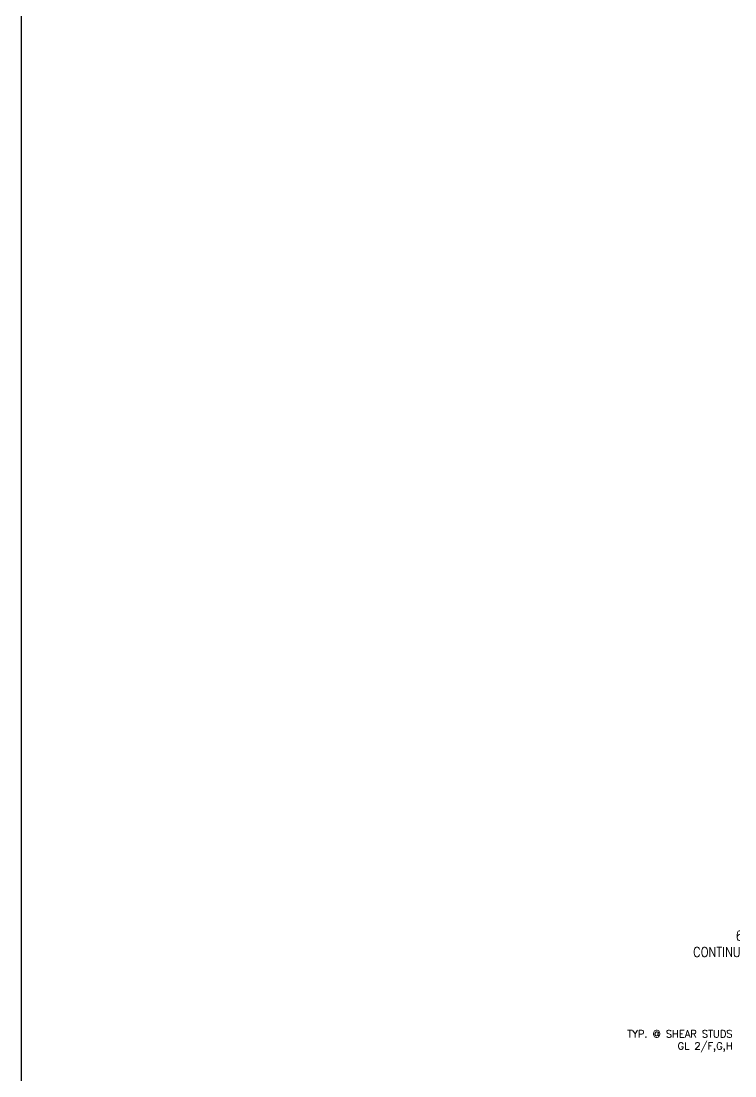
# Model space of a CAD drawing. Header units: millimetres. Extents: x 510057 to 786700, y -16030 to 119854.
# Drawn here: x 510057 to 539142, y 37792 to 80753 of the extents above; entities that cross this region are included whole.
import ezdxf

# ---------------------------------------------------------------- set-up
doc = ezdxf.new("R2010")
doc.units = ezdxf.units.MM
doc.header["$MEASUREMENT"] = 0
doc.linetypes.add('PHANTOM2', pattern=[1.25, 0.625, -0.125, 0.125, -0.125, 0.125, -0.125])
doc.layers.add('S-Anno-Symb', color=143, linetype='PHANTOM2', lineweight=15)
doc.layers.add('S-BEAM-IDEN', color=2, linetype='Continuous', lineweight=9)
doc.styles.add('1', font='simplex.shx', dxfattribs={"width": 0.85, "height": 300})
doc.styles.add('ROMANSX', font='ROMANS.shx', dxfattribs={"height": 0.09375})

msp = doc.modelspace()

# ---------------------------------------------------------------- linework, layer by layer
at = {"layer": 'Defpoints', "ltscale": 0.05, "elevation": 0}
msp.add_lwpolyline([(510056.7, -16030), (704864.1, -16030), (704864.1, 119854.2), (510056.7, 119854.2)], close=True, dxfattribs=at)

# ---------------------------------------------------------------- texts
at = {"layer": 'S-Anno-Symb', "insert": (539047.5, 39208.5, 0), "char_height": 295.29, "width": 4093.515, "attachment_point": 6, "style": 'ROMANSX'}
msp.add_mtext('TYP. @ SHEAR STUDS\\PGL 2/F,G,H', dxfattribs=at)
at = {"layer": 'S-BEAM-IDEN', "insert": (541416.7, 43702.3, 0), "char_height": 400, "attachment_point": 3, "style": '1'}
msp.add_mtext_dynamic_manual_height_columns('6-25MM∅\\PCONTINUOUS BAR', width=8791.578, gutter_width=1, heights=[0], dxfattribs=at)

doc.saveas('drawing.dxf')
